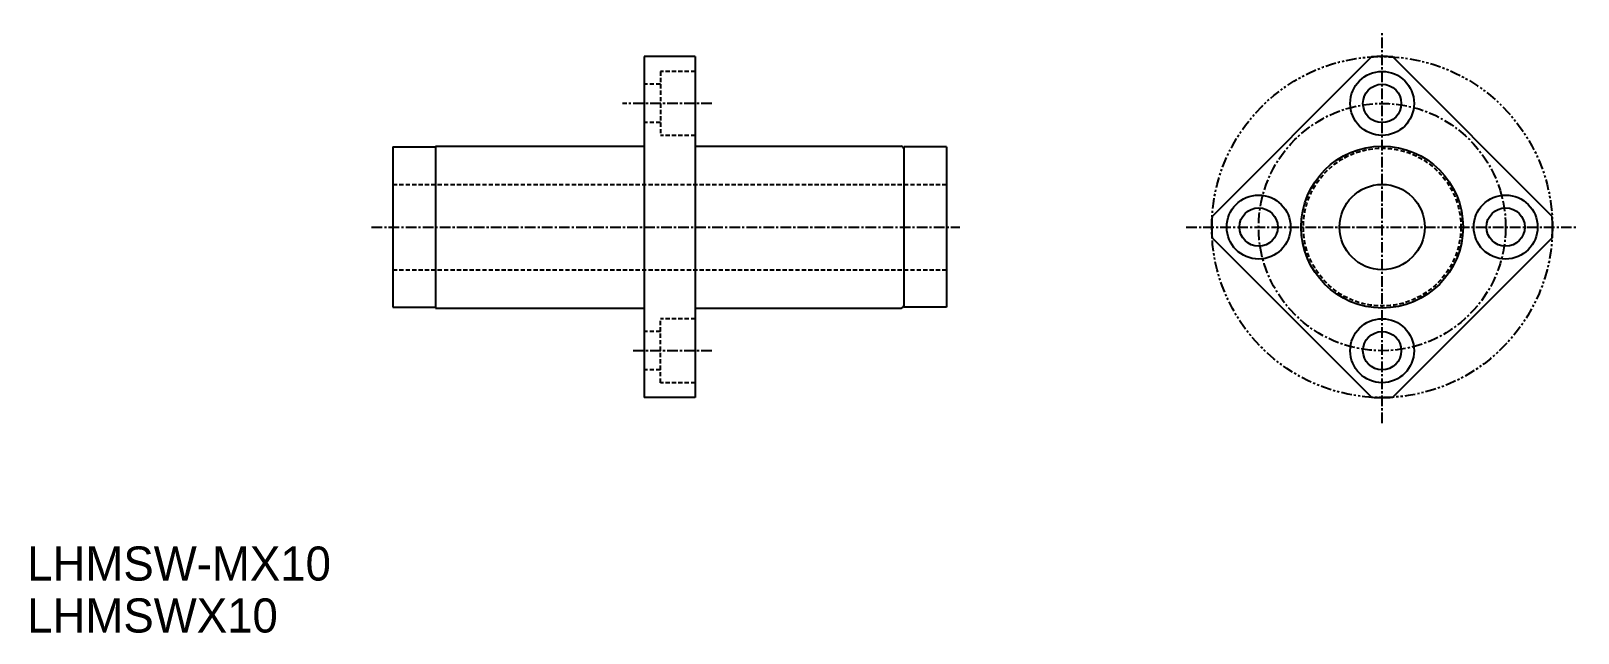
# Model space of a CAD drawing. Extents: x 57 to 238, y 59 to 129.
import ezdxf

# ---------------------------------------------------------------- set-up
doc = ezdxf.new("R2010")
doc.units = 0
for name, pattern in [('CENTER', [2, 1.25, -0.25, 0.25, -0.25]), ('DASHED', [0.75, 0.5, -0.25]), ('PHANTOM', [2.5, 1.25, -0.25, 0.25, -0.25, 0.25, -0.25])]:
    doc.linetypes.add(name, pattern=pattern)
doc.layers.get('0').update_dxf_attribs({"linetype": 'CONTINUOUS'})
doc.layers.add('CENTER', color=1, linetype='CENTER')

msp = doc.modelspace()

# ---------------------------------------------------------------- linework, layer by layer
at = {"color": 7, "linetype": 'CONTINUOUS'}
for p, q in [((134.64, 126.16), (128.64, 126.16)), ((128.64, 126.16), (128.64, 86.16)), ((134.64, 126.16), (134.64, 86.16)), ((214.03, 126.12), (195.32, 107.41)), ((235.24, 107.41), (216.53, 126.12)), ((99.14, 115.56), (99.14, 96.76)), ((99.14, 115.56), (104.14, 115.56)), ((104.14, 115.66), (104.14, 96.66)), ((104.14, 115.66), (128.64, 115.66)), ((134.64, 115.66), (158.85, 115.66)), ((159.14, 115.56), (159.14, 96.76)), ((164.14, 115.56), (159.14, 115.56)), ((164.14, 115.56), (164.14, 96.76)), ((214.03, 86.2), (195.32, 104.91)), ((235.24, 104.91), (216.53, 86.2)), ((99.14, 96.76), (104.14, 96.76)), ((104.14, 96.66), (128.64, 96.66)), ((134.64, 96.66), (158.85, 96.66)), ((164.14, 96.76), (159.14, 96.76)), ((134.64, 86.16), (128.64, 86.16))]:
    msp.add_line(p, q, dxfattribs=at)
at = {"color": 3, "linetype": 'DASHED'}
for p, q in [((134.64, 124.41), (130.54, 124.41)), ((130.54, 124.41), (130.54, 116.91)), ((130.54, 122.91), (128.64, 122.91)), ((130.54, 118.41), (128.64, 118.41)), ((134.64, 116.91), (130.54, 116.91)), ((99.14, 111.16), (164.14, 111.16)), ((99.14, 101.16), (164.14, 101.16)), ((130.54, 87.91), (130.54, 95.41)), ((134.64, 95.41), (130.54, 95.41)), ((130.54, 93.91), (128.64, 93.91)), ((130.54, 89.41), (128.64, 89.41)), ((134.64, 87.91), (130.54, 87.91))]:
    msp.add_line(p, q, dxfattribs=at)
at = {"color": 3, "linetype": 'PHANTOM'}
msp.add_circle((215.28, 106.16), 20, dxfattribs=at)
at = {"color": 7, "linetype": 'CONTINUOUS'}
for centre, radius in [((215.28, 120.66), 3.75), ((215.28, 120.66), 2.25), ((215.28, 106.16), 9.5), ((215.28, 106.16), 5), ((200.78, 106.16), 3.75), ((229.78, 106.16), 3.75), ((200.78, 106.16), 2.25), ((229.78, 106.16), 2.25), ((215.28, 91.66), 3.75), ((215.28, 91.66), 2.25)]:
    msp.add_circle(centre, radius, dxfattribs=at)
at = {"color": 3, "linetype": 'DASHED'}
msp.add_circle((215.28, 106.16), 9.25, dxfattribs=at)
at = {"color": 7, "linetype": 'CONTINUOUS'}
for centre, radius, start, end in [((215.28, 106.16), 20, 86.4096, 93.5904), ((158.39, 114.88), 0.9, 33.5573, 59.4416), ((215.28, 106.16), 20, 176.4096, 183.5904), ((215.28, 106.16), 20, 356.4096, 3.5904), ((158.39, 97.43), 0.9, 300.5584, 326.4427), ((215.28, 106.16), 20, 266.4096, 273.5904)]:
    msp.add_arc(centre, radius, start, end, dxfattribs=at)
at = {"layer": 'CENTER', "color": 1, "linetype": 'CENTER'}
for p, q in [((215.28, 83.16), (215.28, 129.16)), ((136.59, 120.66), (126.09, 120.66)), ((96.64, 106.16), (165.7, 106.16)), ((192.28, 106.16), (238.28, 106.16)), ((136.59, 91.66), (127.09, 91.66))]:
    msp.add_line(p, q, dxfattribs=at)
msp.add_circle((215.28, 106.16), 14.5, dxfattribs=at)

# ---------------------------------------------------------------- texts
at = {"color": 7, "linetype": 'CONTINUOUS'}
for s, p in [('LHMSW-MX10', (56.2, 64.7)), ('LHMSWX10', (56.2, 58.61))]:
    msp.add_text(s, height=4, dxfattribs=at).set_placement(p)

doc.saveas('drawing.dxf')
